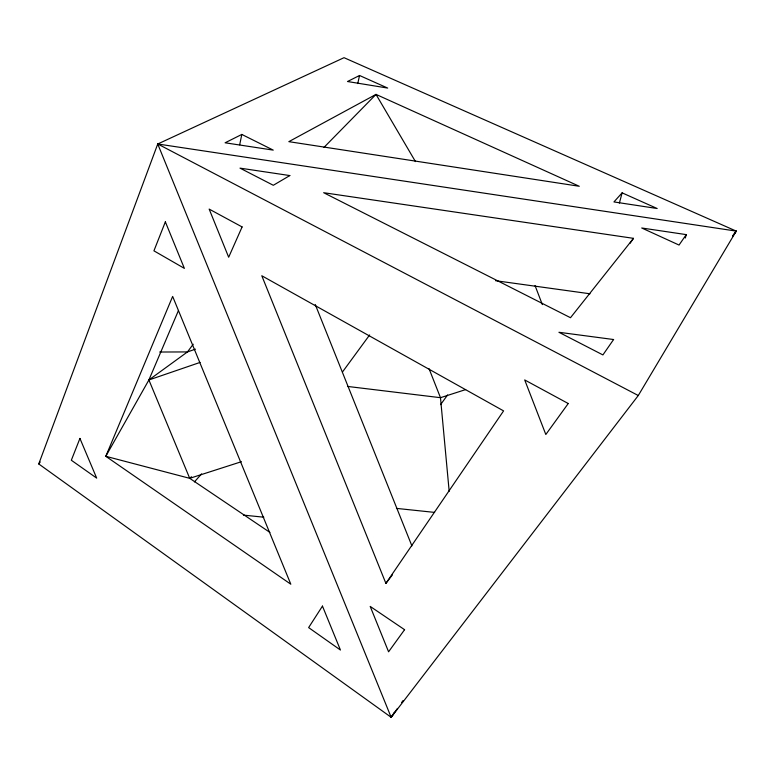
<?xml version="1.0" encoding="UTF-8"?>
<svg xmlns="http://www.w3.org/2000/svg" width="775" height="775" viewBox="0 0 775 775"><rect width="100%" height="100%" fill="white"/><g stroke="black" fill="none" stroke-linecap="round" stroke-linejoin="round"><path stroke-width="1.16" d="M239.688 144.799L241.81 134.433L273.246 150.118L225.108 142.794L241.81 134.433M357.759 83.564L359.542 75.495L387.684 88.069L347.51 81.52L359.542 75.495M619.39 203.069L622.112 192.849L657.161 208.514L613.945 201.936L622.112 192.849M685.313 238.012L686.262 234.622L641.71 227.986L679.036 245.055L686.262 234.622M38.75 463.954L157.742 143.995L344.032 57.689L736.25 231.105L638.28 395.521L391.162 717.311L38.75 463.954L40.203 462.026M269.923 532.415L189.71 478.33L105.797 456.301L172.651 296.418L290.819 584.214L105.797 456.301L148.897 379.963L178.492 310.446M732.753 236.036L736.25 231.105L157.742 143.995L391.162 717.311L394.456 712.264M385.902 583.391L503.585 410.895L261.795 275.755L385.902 583.391L392.441 574.817M630.094 243.263L633.485 238.342L323.659 192.704L570.497 317.711L633.485 238.342M391.162 717.311L397.459 708.437M401.663 702.518L403.058 700.552M440.568 404.657L447.592 394.95M342.463 372.01L369.627 334.955M193.227 344.216L187.463 351.927L148.897 379.963L189.71 478.33L241.432 461.697M732.627 235.929L736.25 231.105M194.447 481.895L201.597 473.864M323.998 147.386L376.011 94.395L579.274 186.271L288.843 141.66L376.011 94.395L415.468 161.607M189.71 478.33L191.493 476.761M195.455 349.167L187.463 351.927L159.669 352.024M148.897 379.963L200.076 362.419M465.659 389.593L440.481 397.691L347.481 386.425M243.418 515.113L263.82 517.196M396.442 508.39L434.61 512.401M495.516 280.695L589.998 293.783M157.742 143.995L638.28 395.521M315.26 304.507L411.893 545.881M429.059 368.697L440.481 397.691L449.18 491.34M535.041 285.558L542.335 304.585M79.932 438.427L71.329 460.243L96.681 478.117L79.932 438.427M165.356 221.853L153.925 250.829L184.373 268.373L165.356 221.853M242.1 226.93L228.673 257.242L209.163 209.095L242.1 226.93M322.468 606.098L308.634 627.595L340.438 650.031L322.468 606.098M613.587 339.528L602.911 354.921L558.93 332.281L613.587 339.528M404.579 629.697L388.585 651.804L370.198 606.418L404.579 629.697M568.249 403.523L545.823 434.504L524.704 379.944L568.249 403.523M289.821 175.567L273.313 185.283L240.008 168.136L289.821 175.567"/></g></svg>
